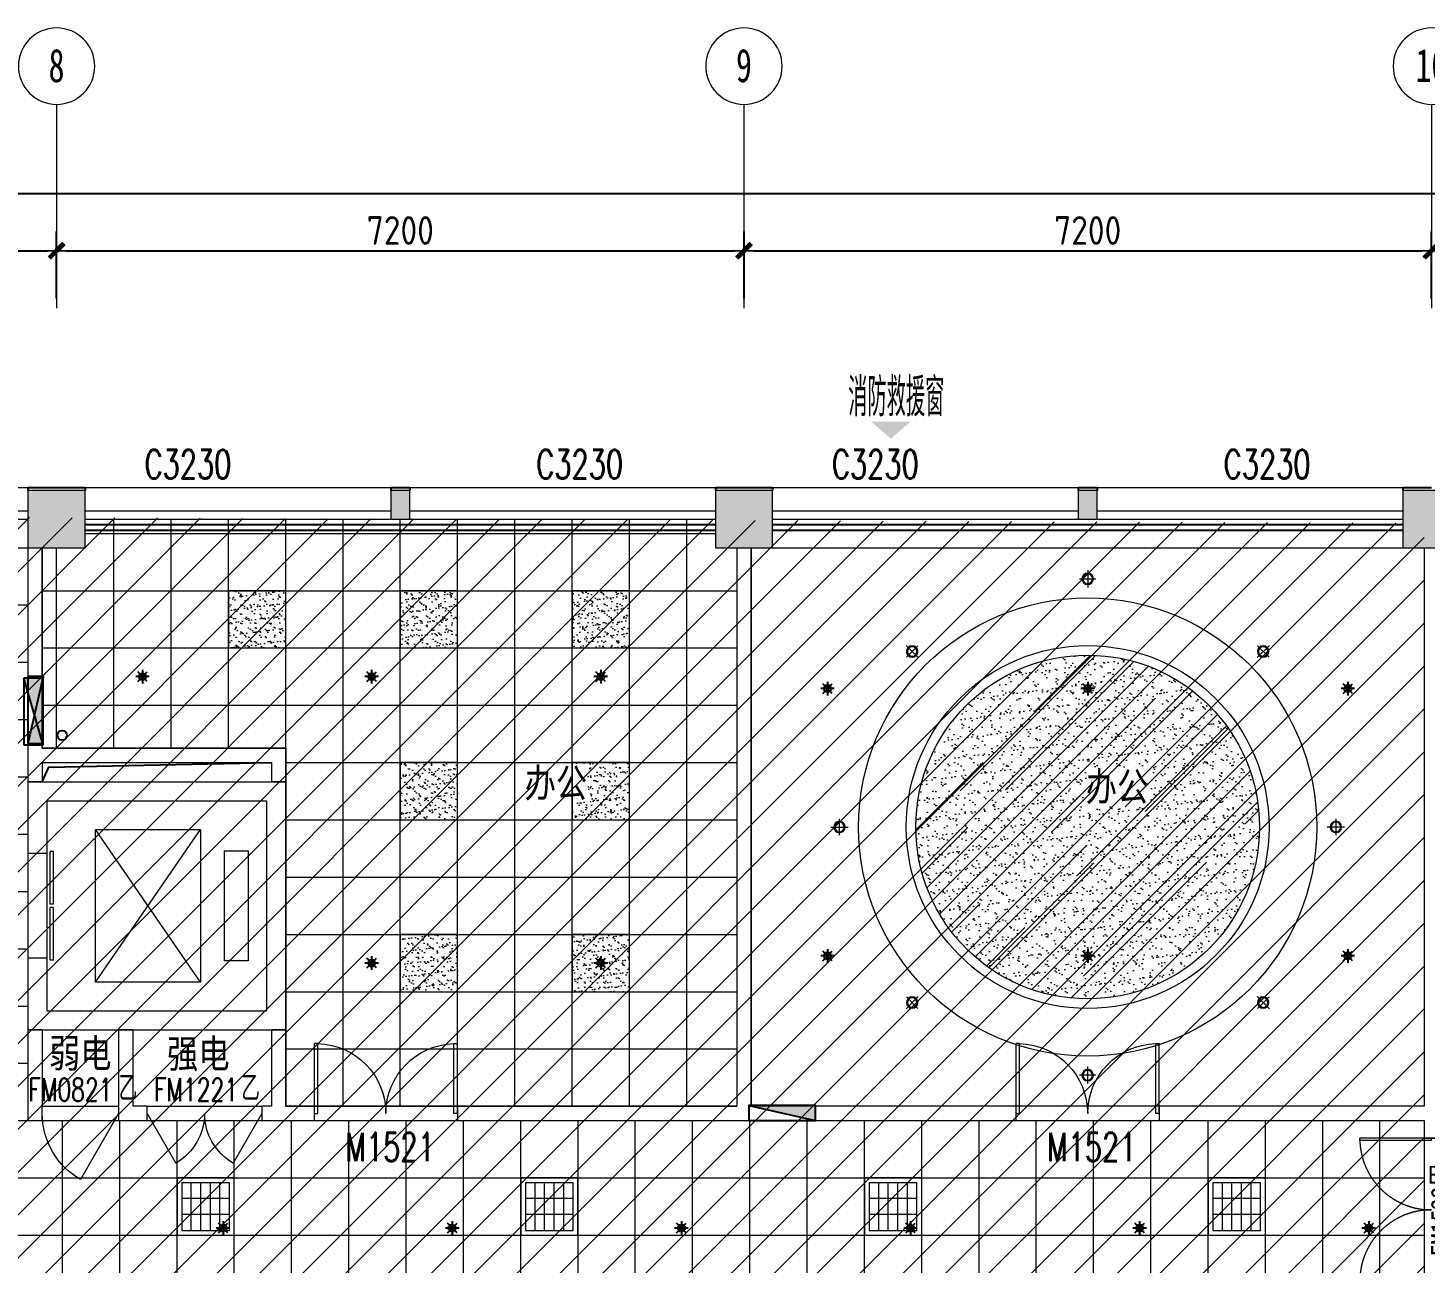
# Model space of a CAD drawing. Header units: millimetres. Extents: x 33621 to 401573, y -91663 to 133135.
# Drawn here: x 218157 to 232790, y 50554 to 63489 of the extents above; entities that cross this region are included whole.
import ezdxf
from ezdxf.enums import TextEntityAlignment as Align

# ---------------------------------------------------------------- set-up
doc = ezdxf.new("R2010")
doc.units = ezdxf.units.MM
doc.header["$LTSCALE"] = 10
doc.linetypes.add('DOTE', pattern=[2.42, 2, -0.2, 0.02, -0.2])
doc.linetypes.add('HIDDEN', pattern=[0.375, 0.25, -0.125, 0, 0])
doc.layers.get('0').update_dxf_attribs({"color": 253})
doc.layers.get('Defpoints').update_dxf_attribs({"color": 250})
for name, color, linetype in [('3', 253, 'Continuous'), ('Dim【尺寸标注】', 253, 'Continuous'), ('EQUIP_喷头', 253, 'Continuous'), ('EQUIP_消火栓', 253, 'Continuous'), ('PUB_DIM', 253, 'Continuous'), ('SURFACE', 253, 'Continuous'), ('VPIPE-消防', 253, 'Continuous'), ('w-消火栓', 253, 'Continuous'), ('Wall Solid【墙柱填充】', 253, 'Continuous'), ('WINDOW_TEXT', 253, 'Continuous')]:
    doc.layers.add(name, color=color, linetype=linetype)
for name, color, linetype, lineweight in [('AXIS【轴号】', 253, 'Continuous', 0), ('COLUMN', 253, 'Continuous', 0), ('DOOR【门】', 253, 'Continuous', 0), ('DS-4BS-FINISH【墙完成线】', 253, 'Continuous', 0), ('FF-Door【门】', 253, 'Continuous', 0), ('PUB_HATCH', 253, 'Continuous', 0), ('RC-FIN【天花轮廓线】', 253, 'Continuous', 0), ('RC-LIGHT【天花灯具】', 253, 'Continuous', 0), ('RC-STR【天花细线】', 253, 'Continuous', 0), ('RC-Text【天花文字】', 253, 'Continuous', 0), ('STAIR', 253, 'Continuous', 0), ('TXT【平面空间文字】', 253, 'Continuous', 0), ('WALL', 253, 'Continuous', 0), ('WINDOW', 253, 'Continuous', 0), ('Xline【辅助线】', 253, 'Continuous', 0)]:
    doc.layers.add(name, color=color, linetype=linetype, lineweight=lineweight)
doc.styles.add('_TCH_WINDOW', font='SIMPLEX', dxfattribs={"bigfont": 'GBCBIG'})
doc.styles.add('CCD_DIM', font='ARCHS.SHX')
doc.styles.add('DIM_FONT', font='SIMPLEX', dxfattribs={"width": 0.7, "bigfont": 'GBCBIG'})
doc.styles.add('宋体', font='', dxfattribs={"width": 0.7})
doc.styles.add('文字', font='')
doc.styles.get('宋体').set_extended_font_data('SimSun')
doc.styles.get('文字').set_extended_font_data('SimSun')
doc.dimstyles.new('ZL_1：100', dxfattribs={"dimtxt": 3, "dimasz": 1, "dimexe": 2, "dimexo": 2, "dimgap": 0.6, "dimtad": 1, "dimdec": 0, "dimrnd": 5, "dimdsep": 46, "dimtxsty": 'CCD_DIM', "dimblk": 'WS-cj', "dimblk1": 'WS-cj', "dimblk2": 'WS-cj', "dimcen": 1, "dimclrd": 44, "dimclre": 44, "dimclrt": 2, "dimadec": 0, "dimazin": 2, "dimtfac": 1, "dimtdec": 0, "dimtix": 1, "dimtmove": 2, "dimatfit": 3, "dimldrblk": 'hl_arrow2', "dimfxl": 5, "dimfxlon": 1, "dimarcsym": 0})

# ---------------------------------------------------------------- blocks, each defined once
blk = doc.blocks.new('$QC001_5')
blk.add_line((-325, 200), (325, 0))
blk.add_lwpolyline([(325, 0), (325, 200), (-325, 200), (-325, 0)], close=True)
blk.add_solid([(-325, 200), (325, 200), (-325, 200), (325, 0)])
at = {"flags": 1}
for tag in ['UNIT', 'WHAT', 'SPEC']:
    blk.add_attdef(tag, (0, 0), '', height=0.001, dxfattribs=at)
blk = doc.blocks.new('$TCHSYS$LDOR22D')
for p, q in [((-0.517, 0.833), (-0.017, 0.833)), ((-0.517, 0.833), (-0.517, 0.667)), ((-0.017, 0.833), (-0.017, 0.667)), ((0.017, 0.833), (0.017, 0.667)), ((0.017, 0.833), (0.517, 0.833)), ((0.517, 0.833), (0.517, 0.667)), ((-0.517, 0.667), (-0.017, 0.667)), ((0.017, 0.667), (0.517, 0.667)), ((-0.5, 0.5), (0.5, 0.5))]:
    blk.add_line(p, q)
blk = doc.blocks.new('$DorLib2D$00000002')
for p, q in [((-0.5, 0), (-0.5, 0.4875)), ((-0.475, 0.4875), (-0.5, 0.4875)), ((-0.475, 0), (-0.475, 0.4875)), ((0.475, 0), (0.475, 0.4875)), ((0.475, 0.4875), (0.5, 0.4875)), ((0.5, 0), (0.5, 0.4875)), ((-0.5, 0), (-0.475, 0)), ((0.5, 0), (0.475, 0))]:
    blk.add_line(p, q)
at = {"lineweight": 13}
for centre, start, end in [((-0.4875, 0), 0, 88.53072), ((0.4875, 0), 91.46928, 180)]:
    blk.add_arc(centre, 0.4875, start, end, dxfattribs=at)
blk = doc.blocks.new('$DorLib2D$00000214')
at = {"color": 0}
blk.add_line((0.5, 0), (0, 0.866), dxfattribs=at)
blk.add_arc((0.5, 0), 1, 120, 180, dxfattribs=at)
blk = doc.blocks.new('$DorLib2D$00000215')
at = {"color": 0}
for p, q in [((-0.5, 0), (-0.25, 0.433)), ((0.5, 0), (0.25, 0.433))]:
    blk.add_line(p, q, dxfattribs=at)
for centre, start, end in [((-0.5, 0), 0, 60), ((0.5, 0), 120, 180)]:
    blk.add_arc(centre, 0.5, start, end, dxfattribs=at)
blk = doc.blocks.new('DOOR_D02')
at = {"layer": 'FF-Door【门】'}
for p, q in [((-0.4842, 0.4998), (-0.5, 0.4998)), ((-0.5, 0), (-0.5, 0.4998)), ((-0.4842, 0), (-0.4842, 0.5)), ((0.4842, 0), (0.4842, 0.5)), ((0.4842, 0.4998), (0.5, 0.4998)), ((0.5, 0), (0.5, 0.4998)), ((-0.4842, 0), (-0.5, 0)), ((0.4842, 0), (0.5, 0))]:
    blk.add_line(p, q, dxfattribs=at)
at = {"layer": 'FF-Door【门】', "color": 8, "linetype": 'HIDDEN', "ltscale": 15}
for centre, start, end in [((-0.5, 0), 0, 90), ((0.4995, 0), 90, 180)]:
    blk.add_arc(centre, 0.4998, start, end, dxfattribs=at)
blk = doc.blocks.new('$WINLIB2D$00000004')
for p, q in [((-0.5, 0.5), (0.5, 0.5)), ((-0.5, 0.5), (-0.5, -0.5)), ((0.5, -0.5), (0.5, 0.5)), ((-0.5, 0.2406), (0.5, 0.2406)), ((-0.5, -0.5), (0.5, -0.5))]:
    blk.add_line(p, q)
blk = doc.blocks.new('hl_Axis-A1')
at = {"color": 150, "ltscale": 2}
blk.add_line((21.33, 0), (0, 0), dxfattribs=at)
at = {"color": 150}
blk.add_circle((25.33, 0), 4, dxfattribs=at)
at = {"color": 50, "style": '宋体', "width": 0.7}
blk.add_attdef('轴号', text='', height=3.5, dxfattribs=at).set_placement((25.33, 0), align=Align.MIDDLE_CENTER)
blk = doc.blocks.new('WS-cj')
blk.add_hatch(color=2).paths.add_polyline_path([(0.59, 0.82), (-0.82, -0.59), (-0.59, -0.82), (0.82, 0.59)])
at = {"color": 2, "linetype": 'ByBlock', "lineweight": 0}
for p, q in [((-1.1, 0), (0, 0)), ((0, 0), (1.1, 0))]:
    blk.add_line(p, q, dxfattribs=at)
at = {"color": 2}
blk.add_lwpolyline([(0.59, 0.82), (-0.82, -0.59), (-0.59, -0.82), (0.82, 0.59)], close=True, dxfattribs=at)
blk = doc.blocks.new('*D266')
at = {"layer": 'Defpoints', "color": 0, "transparency": 16777216}
for p in [(5938, 2411), (-1262, 1811), (5938, 1811)]:
    blk.add_point(p, dxfattribs=at)
at = {"layer": 'Dim【尺寸标注】', "color": 44, "lineweight": -2, "transparency": 16777216}
for p, q in [((-1262, 1911), (-1262, 2611)), ((5938, 1911), (5938, 2611)), ((-1162, 2411), (5838, 2411))]:
    blk.add_line(p, q, dxfattribs=at)
at = {"layer": 'Dim【尺寸标注】', "color": 44, "lineweight": -2, "transparency": 16777216, "xscale": 100, "yscale": 100, "zscale": 100, "rotation": 180}
blk.add_blockref('WS-cj', (-1262, 2411), dxfattribs=at)
at = {"layer": 'Dim【尺寸标注】', "color": 44, "lineweight": -2, "transparency": 16777216, "xscale": 100, "yscale": 100, "zscale": 100}
blk.add_blockref('WS-cj', (5938, 2411), dxfattribs=at)
at = {"layer": 'Dim【尺寸标注】', "color": 2, "transparency": 16777216, "insert": (2338, 2623), "char_height": 300, "attachment_point": 5, "style": 'CCD_DIM'}
blk.add_mtext('7200', dxfattribs=at)
blk = doc.blocks.new('hl_arrow2')
at = {"color": 2}
blk.add_line((0, 0), (-1, 0), dxfattribs=at)
blk.add_lwpolyline([(0, 0), (-1, -1), (-1, -1), (0, 0), (-1, 1), (-1, 1)], close=True, dxfattribs=at)
blk = doc.blocks.new('*D267')
at = {"layer": 'Defpoints', "color": 0, "transparency": 16777216}
for p in [(13138, 2411), (5938, 1811), (13138, 1811)]:
    blk.add_point(p, dxfattribs=at)
at = {"layer": 'Dim【尺寸标注】', "color": 44, "lineweight": -2, "transparency": 16777216}
for p, q in [((5938, 1911), (5938, 2611)), ((13138, 1911), (13138, 2611)), ((6038, 2411), (13038, 2411))]:
    blk.add_line(p, q, dxfattribs=at)
at = {"layer": 'Dim【尺寸标注】', "color": 44, "lineweight": -2, "transparency": 16777216, "xscale": 100, "yscale": 100, "zscale": 100, "rotation": 180}
blk.add_blockref('WS-cj', (5938, 2411), dxfattribs=at)
at = {"layer": 'Dim【尺寸标注】', "color": 44, "lineweight": -2, "transparency": 16777216, "xscale": 100, "yscale": 100, "zscale": 100}
blk.add_blockref('WS-cj', (13138, 2411), dxfattribs=at)
at = {"layer": 'Dim【尺寸标注】', "color": 2, "transparency": 16777216, "insert": (9538, 2623), "char_height": 300, "attachment_point": 5, "style": 'CCD_DIM'}
blk.add_mtext('7200', dxfattribs=at)
blk = doc.blocks.new('*D268')
at = {"layer": 'Defpoints', "color": 0, "transparency": 16777216}
for p in [(20338, 2411), (13138, 1811), (20338, 1811)]:
    blk.add_point(p, dxfattribs=at)
at = {"layer": 'Dim【尺寸标注】', "color": 44, "lineweight": -2, "transparency": 16777216}
for p, q in [((13138, 1911), (13138, 2611)), ((20338, 1911), (20338, 2611)), ((13238, 2411), (20238, 2411))]:
    blk.add_line(p, q, dxfattribs=at)
at = {"layer": 'Dim【尺寸标注】', "color": 44, "lineweight": -2, "transparency": 16777216, "xscale": 100, "yscale": 100, "zscale": 100, "rotation": 180}
blk.add_blockref('WS-cj', (13138, 2411), dxfattribs=at)
at = {"layer": 'Dim【尺寸标注】', "color": 44, "lineweight": -2, "transparency": 16777216, "xscale": 100, "yscale": 100, "zscale": 100}
blk.add_blockref('WS-cj', (20338, 2411), dxfattribs=at)
at = {"layer": 'Dim【尺寸标注】', "color": 2, "transparency": 16777216, "insert": (16738, 2623), "char_height": 300, "attachment_point": 5, "style": 'CCD_DIM'}
blk.add_mtext('7200', dxfattribs=at)
blk = doc.blocks.new('*D269')
at = {"layer": 'Defpoints', "color": 0, "transparency": 16777216}
for p in [(27538, 2411), (20338, 1811), (27538, 1811)]:
    blk.add_point(p, dxfattribs=at)
at = {"layer": 'Dim【尺寸标注】', "color": 44, "lineweight": -2, "transparency": 16777216}
for p, q in [((20338, 1911), (20338, 2611)), ((27538, 1911), (27538, 2611)), ((20438, 2411), (27438, 2411))]:
    blk.add_line(p, q, dxfattribs=at)
at = {"layer": 'Dim【尺寸标注】', "color": 44, "lineweight": -2, "transparency": 16777216, "xscale": 100, "yscale": 100, "zscale": 100, "rotation": 180}
blk.add_blockref('WS-cj', (20338, 2411), dxfattribs=at)
at = {"layer": 'Dim【尺寸标注】', "color": 44, "lineweight": -2, "transparency": 16777216, "xscale": 100, "yscale": 100, "zscale": 100}
blk.add_blockref('WS-cj', (27538, 2411), dxfattribs=at)
at = {"layer": 'Dim【尺寸标注】', "color": 2, "transparency": 16777216, "insert": (23938, 2623), "char_height": 300, "attachment_point": 5, "style": 'CCD_DIM'}
blk.add_mtext('7200', dxfattribs=at)
blk = doc.blocks.new('*D273')
at = {"layer": 'Defpoints', "color": 0, "transparency": 16777216}
for p in [(49138, 3011), (-44462, 1811), (49138, 1811)]:
    blk.add_point(p, dxfattribs=at)
at = {"layer": 'Dim【尺寸标注】', "color": 44, "lineweight": -2, "transparency": 16777216}
for p, q in [((-44462, 2511), (-44462, 3211)), ((49138, 2511), (49138, 3211)), ((-44362, 3011), (49038, 3011))]:
    blk.add_line(p, q, dxfattribs=at)
at = {"layer": 'Dim【尺寸标注】', "color": 44, "lineweight": -2, "transparency": 16777216, "xscale": 100, "yscale": 100, "zscale": 100, "rotation": 180}
blk.add_blockref('WS-cj', (-44462, 3011), dxfattribs=at)
at = {"layer": 'Dim【尺寸标注】', "color": 44, "lineweight": -2, "transparency": 16777216, "xscale": 100, "yscale": 100, "zscale": 100}
blk.add_blockref('WS-cj', (49138, 3011), dxfattribs=at)
at = {"layer": 'Dim【尺寸标注】', "color": 2, "transparency": 16777216, "insert": (2338, 3217), "char_height": 300, "attachment_point": 5, "style": 'CCD_DIM'}
blk.add_mtext('93600', dxfattribs=at)
blk = doc.blocks.new('$TwtSys$00000125')
at = {"color": 9}
for p, q in [((0.57, 0), (-0.57, 0)), ((0.4, -0.4), (-0.4, 0.4)), ((-0.4, -0.4), (0.4, 0.4)), ((0, 0.57), (0, -0.57))]:
    blk.add_line(p, q, dxfattribs=at)
at = {"color": 8}
blk.add_circle((0, 0), 0.3, dxfattribs=at)
blk = doc.blocks.new('方形格栅灯盘')
at = {"color": 8, "ltscale": 11}
for p, q in [((-150, 50), (-150, 550)), ((-50, 50), (-50, 550)), ((50, 50), (50, 550)), ((150, 50), (150, 550))]:
    blk.add_line(p, q, dxfattribs=at)
at = {"ltscale": 11}
for points in [[(300, 600), (-300, 600), (-300, 0), (300, 0)], [(250, 550), (-250, 550), (-250, 50), (250, 50)]]:
    blk.add_lwpolyline(points, close=True, dxfattribs=at)
for points in [[(250, 383), (-250, 383)], [(250, 217), (-250, 217)]]:
    blk.add_lwpolyline(points, dxfattribs=at)
blk = doc.blocks.new('ZL_1210205799')
at = {"layer": 'RC-LIGHT【天花灯具】'}
h = blk.add_hatch(dxfattribs=at)
h.set_pattern_fill('AR-SAND', color=256, scale=2, double=1)
h.set_pattern_definition([(37.5, (-2100, -2400), (-3.2, 97.8826), [0, -77.216, 0, -86.36, 0, -82.55]), (7.5, (-2100, -2400), (89.9047, 143.365), [0, -41.656, 0, -69.596, 0, -26.67]), (327.5, (-2162.48, -2400), (158.1985, 0.2874), [0, -25.4, 0, -91.44, 0, -119.38]), (317.5, (-2162.48, -2400), (152.7113, 44.586), [0, -12.7, 0, -59.944, 0, -68.58])])
h.paths.add_polyline_path([(300, 0), (-300, 0), (-300, -600), (300, -600)])
at = {"layer": 'RC-LIGHT【天花灯具】', "ltscale": 11}
blk.add_lwpolyline([(300, 0), (-300, 0), (-300, -600), (300, -600)], close=True, dxfattribs=at)
blk = doc.blocks.new('圆形筒灯')
at = {"color": 251, "linetype": 'DOTE', "ltscale": 43.504693}
blk.add_line((0, 91), (0, -91), dxfattribs=at)
at = {"color": 251, "linetype": 'DOTE', "ltscale": 41.297046}
blk.add_line((86, 0), (-86, 0), dxfattribs=at)
blk.add_ellipse((0, 0), major_axis=(-42.4, 42.4), ratio=1, start_param=2.355868237233172, end_param=8.639053544412757)
at = {"color": 251}
blk.add_ellipse((0, 0), major_axis=(35.4, 35.4), ratio=1, start_param=5.49871431692557, end_param=11.78189962410516, dxfattribs=at)
blk = doc.blocks.new('海龍01167999')
at = {"color": 1}
for p, q in [((100, 0), (-100, 0)), ((100, -700), (-100, 0)), ((-100, 0), (-100, -700)), ((100, -700), (100, 0)), ((-100, -700), (100, -700))]:
    blk.add_line(p, q, dxfattribs=at)
blk.add_solid([(100, 0), (-100, 0), (100, -700)], dxfattribs=at)
blk = doc.blocks.new('ZL_061117299')
at = {"layer": 'AXIS【轴号】'}
ref = blk.add_blockref('hl_Axis-A1', (5937.7, 1810.8), dxfattribs=dict(at, xscale=-100, yscale=100, zscale=100, rotation=270))
ref.add_attrib('轴号', '8', dxfattribs={"layer": '0', "color": 2, "height": 350, "style": '宋体', "width": 0.7}).set_placement((5937.7, 4351.9), align=Align.MIDDLE_CENTER)
ref = blk.add_blockref('hl_Axis-A1', (13137.7, 1810.8), dxfattribs=dict(at, xscale=-100, yscale=100, zscale=100, rotation=270))
ref.add_attrib('轴号', '9', dxfattribs={"layer": '0', "color": 2, "height": 350, "style": '宋体', "width": 0.7}).set_placement((13137.7, 4351.9), align=Align.MIDDLE_CENTER)
ref = blk.add_blockref('hl_Axis-A1', (20337.7, 1810.8), dxfattribs=dict(at, xscale=-100, yscale=100, zscale=100, rotation=270))
ref.add_attrib('轴号', '10', dxfattribs={"layer": '0', "color": 2, "height": 350, "style": '宋体', "width": 0.7}).set_placement((20337.7, 4351.9), align=Align.MIDDLE_CENTER)
at = {"layer": 'Dim【尺寸标注】'}
for p1, p2, distance, picture, middle in [((-44462.3, 1810.8), (49137.7, 1810.8), 1200, '*D273', (2337.7, 3217)), ((-1262.3, 1810.8), (5937.7, 1810.8), 600, '*D266', (2337.7, 2623.3)), ((5937.7, 1810.8), (13137.7, 1810.8), 600, '*D267', (9537.7, 2623.3)), ((13137.7, 1810.8), (20337.7, 1810.8), 600, '*D268', (16737.7, 2623.3)), ((20337.7, 1810.8), (27537.7, 1810.8), 600, '*D269', (23937.7, 2623.3))]:
    dim = blk.add_aligned_dim(p1=p1, p2=p2, distance=distance, dimstyle='ZL_1：100', dxfattribs=at)
    dim.commit()
    dim.dimension.update_dxf_attribs({"geometry": picture, "text_midpoint": middle})

msp = doc.modelspace()

# ---------------------------------------------------------------- hatches: boundary and pattern name
at = {"layer": 'PUB_HATCH'}
for points in [[(218156.7, 58045.3), (218756.7, 58045.3), (218756.7, 58645.3), (218156.7, 58645.3)], [(221956.7, 58345.3), (222156.7, 58345.3), (222156.7, 58645.3), (221956.7, 58645.3)], [(225356.7, 58045.3), (225956.7, 58045.3), (225956.7, 58645.3), (225356.7, 58645.3)], [(229156.7, 58345.3), (229356.7, 58345.3), (229356.7, 58645.3), (229156.7, 58645.3)], [(232556.7, 58045.3), (233156.7, 58045.3), (233156.7, 58645.3), (232556.7, 58645.3)]]:
    msp.add_hatch(color=256, dxfattribs=at).paths.add_polyline_path(points)
at = {"layer": 'RC-LIGHT【天花灯具】'}
h = msp.add_hatch(dxfattribs=at)
h.set_pattern_fill('AR-RROOF', color=250, scale=30, angle=45, double=1)
edge = h.paths.add_edge_path()
edge.add_arc((229256.7, 55120.3), 1800, 0, 360)
h = msp.add_hatch(dxfattribs=at)
h.set_pattern_fill('AR-SAND', color=250, scale=3, double=1)
edge = h.paths.add_edge_path()
edge.add_arc((229256.7, 55120.3), 1800, 0, 360)
at = {"layer": 'RC-STR【天花细线】'}
h = msp.add_hatch(dxfattribs=at)
h.set_pattern_fill('_USER', color=8, scale=600, double=1, pattern_type=0)
h.set_pattern_definition([(0, (211318.06, 52045.26), (0, 600), []), (90, (211318.06, 52045.26), (-600, 4e-14), [])])
h.paths.add_polyline_path([(211556.7, 58345.3), (218156.7, 58345.3), (218156.7, 52045.3), (232781.7, 52045.3), (232781.7, 50245.3), (232556.7, 50245.3), (232556.7, 49795.3), (225956.7, 49795.3), (225956.7, 50245.3), (225356.7, 50245.3), (225356.7, 49795.3), (218756.7, 49795.3), (218756.7, 50245.3), (218156.7, 50245.3), (218156.7, 49795.3), (211556.7, 49795.3), (211556.7, 50245.3), (210956.7, 50245.3), (210956.7, 49795.3), (204356.7, 49795.3), (204356.7, 50245.3), (203756.7, 50245.3), (203756.7, 49795.3), (197156.7, 49795.3), (197156.7, 50245.3), (196556.7, 50245.3), (196556.7, 49795.3), (189956.7, 49795.3), (189956.7, 50245.3), (189356.7, 50245.3), (189356.7, 49795.3), (182756.7, 49795.3), (182756.7, 50245.3), (182156.7, 50245.3), (182156.7, 49795.3), (175556.7, 49795.3), (175556.7, 50245.3), (174956.7, 50245.3), (174956.7, 49795.3), (168356.7, 49795.3), (168356.7, 52045.3), (211318.1, 52045.3), (211318.1, 58045.3), (211556.7, 58045.3)])
h = msp.add_hatch(dxfattribs=at)
h.set_pattern_fill('_USER', color=8, scale=600, double=1, pattern_type=0)
h.set_pattern_definition([(0, (220856.74, 52195.26), (0, 600), []), (90, (220856.74, 52195.26), (-600, 4e-14), [])])
h.paths.add_polyline_path([(218756.7, 58345.3), (225356.7, 58345.3), (225356.7, 58045.3), (225581.7, 58045.3), (225581.7, 52195.3), (220856.7, 52195.3), (220856.7, 55945.3), (218306.7, 55945.3), (218306.7, 58045.3), (218756.7, 58045.3)])
at = {"layer": 'Xline【辅助线】'}
h = msp.add_hatch(dxfattribs=at)
h.set_pattern_fill('ANSI31', color=256, scale=100)
h.set_pattern_definition([(45, (-172004.77, 84868.52), (-224.5064, 224.5064), [])])
h.paths.add_polyline_path([(232781.7, 58302.5), (211556.7, 58388.1), (211556.7, 58045.3), (211318.1, 58045.3), (211318.1, 52027.4), (168356.7, 52063.2), (168356.7, 49645.3), (167956.7, 49645.3), (167956.7, 42359.7), (232781.7, 42359.7)])

# ---------------------------------------------------------------- linework, layer by layer
at = {"layer": '3'}
for p, q in [((225356.7, 58285.3), (218756.7, 58285.3)), ((232556.7, 58285.3), (225956.7, 58285.3)), ((225356.7, 58225.3), (218756.7, 58225.3)), ((232556.7, 58225.3), (225956.7, 58225.3))]:
    msp.add_line(p, q, dxfattribs=at)
msp.add_lwpolyline([(218306.7, 55595.3), (218377, 55746.6), (220706.7, 55795.3)], dxfattribs=at)
at = {"layer": 'COLUMN'}
for p, q in [((218756.7, 58645.3), (218156.7, 58645.3)), ((225956.7, 58645.3), (225356.7, 58645.3)), ((233156.7, 58645.3), (232556.7, 58645.3)), ((218156.7, 58345.3), (218156.7, 58045.3)), ((218756.7, 58045.3), (218756.7, 58345.3)), ((225356.7, 58345.3), (225356.7, 58045.3)), ((225956.7, 58045.3), (225956.7, 58345.3)), ((232556.7, 58345.3), (232556.7, 58045.3)), ((218156.7, 58045.3), (218756.7, 58045.3)), ((225356.7, 58045.3), (225956.7, 58045.3)), ((232556.7, 58045.3), (233156.7, 58045.3))]:
    msp.add_line(p, q, dxfattribs=at)
at = {"layer": 'DOOR【门】'}
for p, q in [((218306.7, 52195.3), (219106.7, 52195.3)), ((219406.7, 52195.3), (220606.7, 52195.3)), ((218306.7, 52045.3), (219106.7, 52045.3)), ((219406.7, 52045.3), (220606.7, 52045.3))]:
    msp.add_line(p, q, dxfattribs=at)
at = {"layer": 'DS-4BS-FINISH【墙完成线】'}
for points in [[(211556.7, 58345.3), (218156.7, 58345.3), (218156.7, 52045.3), (232781.7, 52045.3), (232781.7, 50245.3), (232556.7, 50245.3), (232556.7, 49795.3), (225956.7, 49795.3), (225956.7, 50245.3), (225356.7, 50245.3), (225356.7, 49795.3), (218756.7, 49795.3), (218756.7, 50245.3), (218156.7, 50245.3), (218156.7, 49795.3), (211556.7, 49795.3)], [(218756.7, 58345.3), (225356.7, 58345.3), (225356.7, 58045.3), (225581.7, 58045.3), (225581.7, 52195.3), (220856.7, 52195.3), (220856.7, 55945.3), (218306.7, 55945.3), (218306.7, 58045.3), (218756.7, 58045.3), (218756.7, 58345.3)], [(225956.7, 58345.3), (232556.7, 58345.3), (232556.7, 58045.3), (232781.7, 58045.3), (232781.7, 52195.3), (225731.7, 52195.3), (225731.7, 58045.3), (225956.7, 58045.3), (225956.7, 58345.3)]]:
    msp.add_lwpolyline(points, dxfattribs=at)
at = {"layer": 'RC-FIN【天花轮廓线】'}
msp.add_lwpolyline([(225956.7, 58045.3), (232556.7, 58045.3)], dxfattribs=at)
msp.add_lwpolyline([(232931.7, 51861.2), (232781.7, 51861.2), (232781.7, 50361.2), (232931.7, 50361.2)], close=True, dxfattribs=at)
at = {"layer": 'RC-FIN【天花轮廓线】', "color": 8}
for radius in [2400, 1900, 1800]:
    msp.add_circle((229256.7, 55120.3), radius, dxfattribs=at)
at = {"layer": 'STAIR'}
for p, q in [((218864, 53495.3), (219964, 55095.3)), ((219964, 53495.3), (218864, 55095.3)), ((218864, 55095.3), (219964, 55095.3)), ((218864, 53495.3), (218864, 55095.3)), ((219964, 55095.3), (219964, 53495.3)), ((220214, 54870.3), (220464, 54870.3)), ((220214, 53720.3), (220214, 54870.3)), ((220464, 54870.3), (220464, 53720.3)), ((220464, 53720.3), (220214, 53720.3)), ((219964, 53495.3), (218864, 53495.3))]:
    msp.add_line(p, q, dxfattribs=at)
at = {"layer": 'SURFACE'}
for p, q in [((218156.7, 58675.3), (218156.7, 58645.3)), ((218156.7, 58675.3), (218456.7, 58675.3)), ((218456.7, 58675.3), (218756.7, 58675.3)), ((218756.7, 58675.3), (218756.7, 58645.3)), ((221956.7, 58675.3), (221956.7, 58645.3)), ((221956.7, 58675.3), (222156.7, 58675.3)), ((222156.7, 58675.3), (222156.7, 58645.3)), ((225356.7, 58675.3), (225356.7, 58645.3)), ((225356.7, 58675.3), (225656.7, 58675.3)), ((225656.7, 58675.3), (225956.7, 58675.3)), ((225956.7, 58675.3), (225956.7, 58645.3)), ((229156.7, 58675.3), (229156.7, 58645.3)), ((229156.7, 58675.3), (229356.7, 58675.3)), ((229356.7, 58675.3), (229356.7, 58645.3)), ((232556.7, 58675.3), (232556.7, 58645.3)), ((232556.7, 58675.3), (232856.7, 58675.3))]:
    msp.add_line(p, q, dxfattribs=at)
at = {"layer": 'VPIPE-消防'}
msp.add_circle((218515.3, 56080.3), 50, dxfattribs=at)
at = {"layer": 'WALL', "color": 9}
for p, q in [((222156.7, 58645.3), (221956.7, 58645.3)), ((221956.7, 58645.3), (221956.7, 58345.3)), ((222156.7, 58345.3), (222156.7, 58645.3)), ((229356.7, 58645.3), (229156.7, 58645.3)), ((229156.7, 58645.3), (229156.7, 58345.3)), ((229356.7, 58345.3), (229356.7, 58645.3)), ((221956.7, 58345.3), (222156.7, 58345.3)), ((229156.7, 58345.3), (229356.7, 58345.3)), ((218156.7, 58045.3), (218156.7, 55870.3)), ((218306.7, 58045.3), (218306.7, 55945.3)), ((225581.7, 58045.3), (225581.7, 52195.3)), ((225731.7, 58045.3), (225731.7, 52195.3)), ((232781.7, 58045.3), (232781.7, 52195.3)), ((218306.7, 55945.3), (220856.7, 55945.3)), ((220856.7, 55945.3), (220856.7, 55595.3)), ((218156.7, 55870.3), (218156.7, 55595.3)), ((218306.7, 55795.3), (220706.7, 55795.3)), ((218306.7, 55795.3), (218306.7, 55595.3)), ((220706.7, 55795.3), (220706.7, 55595.3)), ((218306.7, 55595.3), (218156.7, 55595.3)), ((218156.7, 55595.3), (220856.7, 55595.3)), ((218156.7, 55595.3), (218156.7, 54845.3)), ((220856.7, 55595.3), (220706.7, 55595.3)), ((220856.7, 55595.3), (220856.7, 52995.3)), ((218356.7, 55395.3), (220656.7, 55395.3)), ((218356.7, 54845.3), (218356.7, 55395.3)), ((220656.7, 55395.3), (220656.7, 53195.3)), ((218156.7, 54845.3), (218356.7, 54845.3)), ((218356.7, 53745.3), (218156.7, 53745.3)), ((218156.7, 53745.3), (218156.7, 52995.3)), ((218356.7, 53195.3), (218356.7, 53745.3)), ((218356.7, 53195.3), (220656.7, 53195.3)), ((218156.7, 52995.3), (218156.7, 52045.3)), ((218306.7, 52995.3), (218156.7, 52995.3)), ((218156.7, 52995.3), (220856.7, 52995.3)), ((218306.7, 52995.3), (218306.7, 52195.3)), ((219106.7, 52995.3), (219106.7, 52195.3)), ((219256.7, 52995.3), (219106.7, 52995.3)), ((219256.7, 52995.3), (219256.7, 52195.3)), ((220706.7, 52995.3), (220706.7, 52195.3)), ((220856.7, 52995.3), (220706.7, 52995.3)), ((220856.7, 52995.3), (220856.7, 52195.3)), ((218306.7, 52045.3), (218306.7, 52195.3)), ((219106.7, 52195.3), (219106.7, 52045.3)), ((219406.7, 52195.3), (219256.7, 52195.3)), ((219406.7, 52045.3), (219406.7, 52195.3)), ((220706.7, 52195.3), (220606.7, 52195.3)), ((220606.7, 52195.3), (220606.7, 52045.3)), ((221156.7, 52195.3), (220856.7, 52195.3)), ((221156.7, 52045.3), (221156.7, 52195.3)), ((225581.7, 52195.3), (222656.7, 52195.3)), ((222656.7, 52195.3), (222656.7, 52045.3)), ((228506.7, 52195.3), (225731.7, 52195.3)), ((228506.7, 52045.3), (228506.7, 52195.3)), ((232781.7, 52195.3), (230006.7, 52195.3)), ((230006.7, 52195.3), (230006.7, 52045.3)), ((218156.7, 52045.3), (218306.7, 52045.3)), ((219106.7, 52045.3), (219181.7, 52045.3)), ((219181.7, 52045.3), (219406.7, 52045.3)), ((220606.7, 52045.3), (220781.7, 52045.3)), ((220781.7, 52045.3), (221156.7, 52045.3)), ((222656.7, 52045.3), (225656.7, 52045.3)), ((225656.7, 52045.3), (228506.7, 52045.3)), ((230006.7, 52045.3), (232781.7, 52045.3)), ((232781.7, 52045.3), (232781.7, 51861.2)), ((232781.7, 51861.2), (232931.7, 51861.2))]:
    msp.add_line(p, q, dxfattribs=at)
at = {"layer": 'Wall Solid【墙柱填充】', "color": 1}
msp.add_solid([(226987.9, 59366.5), (227195.5, 59187.4), (227403.1, 59366.5), (227195.5, 59187.4)], dxfattribs=at)

# ---------------------------------------------------------------- block references
at = {"layer": 'DOOR【门】', "xscale": -1100, "yscale": 200, "zscale": -1100, "rotation": 270}
msp.add_blockref('$TCHSYS$LDOR22D', (218256.7, 54295.3), dxfattribs=at)
at = {"layer": 'DOOR【门】'}
ref = msp.add_blockref('$DorLib2D$00000002', (221906.7, 52120.3), dxfattribs=dict(at, xscale=-1500, yscale=1500, zscale=-1500))
ref.add_attrib('A', 'M1521', (221481.7, 51621.5), dxfattribs={"layer": 'WINDOW_TEXT', "height": 297.5, "style": '_TCH_WINDOW', "width": 0.705882})
ref = msp.add_blockref('$DorLib2D$00000002', (229256.7, 52120.3), dxfattribs=dict(at, xscale=-1500, yscale=1500, zscale=-1500))
ref.add_attrib('A', 'M1521', (228831.7, 51621.5), dxfattribs={"layer": 'WINDOW_TEXT', "height": 297.5, "style": '_TCH_WINDOW', "width": 0.705882})
for name, p, xscale, yscale, zscale in [('$DorLib2D$00000214', (218706.7, 52120.3), 800, -800, 800), ('$DorLib2D$00000215', (220006.7, 52120.3), 1200, -1200, 1200)]:
    msp.add_blockref(name, p, dxfattribs=dict(at, xscale=xscale, yscale=yscale, zscale=zscale))
ref = msp.add_blockref('DOOR_D02', (232856.7, 51111.2), dxfattribs=dict(at, xscale=1500, yscale=1500, zscale=1500, rotation=89.99999999895059))
ref.add_attrib('A', 'FM1522甲', dxfattribs={"layer": 'TXT【平面空间文字】', "height": 225, "rotation": 90, "style": '文字', "width": 0.8}).set_placement((232969.2, 51111.2), align=Align.MIDDLE)
at = {"layer": 'EQUIP_喷头', "xscale": 125, "yscale": 125, "zscale": 125}
for p in [(219356.7, 56695.3), (221756.7, 56695.3), (224156.7, 56695.3), (226531.7, 56570.3), (229256.7, 56570.3), (231981.7, 56570.3), (221756.7, 53695.3), (224156.7, 53695.3), (226531.7, 53770.3), (229256.7, 53770.3), (231981.7, 53770.3), (220201, 50920.3), (222601, 50920.3), (225001, 50920.3), (227401, 50920.3), (229801, 50920.3), (232201, 50920.3)]:
    msp.add_blockref('$TwtSys$00000125', p, dxfattribs=at)
at = {"layer": 'EQUIP_消火栓'}
msp.add_blockref('海龍01167999', (218215.3, 56680.3), dxfattribs=at)
at = {"layer": 'PUB_DIM'}
msp.add_blockref('ZL_061117299', (212519, 58745.3), dxfattribs=at)
at = {"layer": 'RC-LIGHT【天花灯具】', "xscale": -1}
msp.add_blockref('圆形筒灯', (229256.7, 57720.3), dxfattribs=at)
at = {"layer": 'RC-LIGHT【天花灯具】'}
for name, p in [('ZL_1210205799', (220556.7, 57595.3)), ('ZL_1210205799', (222356.7, 57595.3)), ('ZL_1210205799', (224156.7, 57595.3)), ('ZL_1210205799', (222356.7, 55795.3)), ('ZL_1210205799', (224156.7, 55795.3)), ('ZL_1210205799', (222356.7, 53995.3)), ('ZL_1210205799', (224156.7, 53995.3)), ('方形格栅灯盘', (220018.1, 50845.3)), ('方形格栅灯盘', (223618.1, 50845.3)), ('方形格栅灯盘', (227218.1, 50845.3)), ('方形格栅灯盘', (230818.1, 50845.3))]:
    msp.add_blockref(name, p, dxfattribs=at)
at = {"layer": 'RC-LIGHT【天花灯具】', "xscale": -1}
for p, rotation in [((227418.3, 56958.7), 44.99999999999992), ((231095.2, 56958.7), 315), ((226656.7, 55120.3), 90), ((231856.7, 55120.3), 270), ((227418.3, 53281.8), 135.0000000000001), ((231095.2, 53281.8), 225), ((229256.7, 52520.3), 180)]:
    msp.add_blockref('圆形筒灯', p, dxfattribs=dict(at, rotation=rotation))
at = {"layer": 'w-消火栓', "xscale": 1.077000000048428, "yscale": 0.8000000000465661, "rotation": 270}
msp.add_blockref('$QC001_5', (218156.7, 56345.3), dxfattribs=at)
at = {"layer": 'w-消火栓', "xscale": 1.077000000048428, "yscale": 0.8000000000465661}
msp.add_blockref('$QC001_5', (226056.7, 52045.3), dxfattribs=at)
at = {"layer": 'WINDOW'}
ref = msp.add_blockref('$WINLIB2D$00000004', (216556.7, 58510.3), dxfattribs=dict(at, xscale=3200, yscale=-330, zscale=3200))
ref.add_attrib('A', 'C3230', (216281.6, 58771.5), dxfattribs={"layer": 'WINDOW_TEXT', "height": 297.5, "style": '_TCH_WINDOW', "width": 0.705882})
ref = msp.add_blockref('$WINLIB2D$00000004', (220356.7, 58510.3), dxfattribs=dict(at, xscale=3200, yscale=-330, zscale=3200))
ref.add_attrib('A', 'C3230', (219378.3, 58771.5), dxfattribs={"layer": 'WINDOW_TEXT', "height": 297.5, "style": '_TCH_WINDOW', "width": 0.705882})
ref = msp.add_blockref('$WINLIB2D$00000004', (223756.7, 58510.3), dxfattribs=dict(at, xscale=3200, yscale=-330, zscale=3200))
ref.add_attrib('A', 'C3230', (223481.6, 58771.5), dxfattribs={"layer": 'WINDOW_TEXT', "height": 297.5, "style": '_TCH_WINDOW', "width": 0.705882})
ref = msp.add_blockref('$WINLIB2D$00000004', (227556.7, 58510.3), dxfattribs=dict(at, xscale=3200, yscale=-330, zscale=3200))
ref.add_attrib('A', 'C3230', (226578.3, 58771.5), dxfattribs={"layer": 'WINDOW_TEXT', "height": 297.5, "style": '_TCH_WINDOW', "width": 0.705882})
ref = msp.add_blockref('$WINLIB2D$00000004', (230956.7, 58510.3), dxfattribs=dict(at, xscale=3200, yscale=-330, zscale=3200))
ref.add_attrib('A', 'C3230', (230681.6, 58771.5), dxfattribs={"layer": 'WINDOW_TEXT', "height": 297.5, "style": '_TCH_WINDOW', "width": 0.705882})

# ---------------------------------------------------------------- texts
at = {"layer": 'DOOR【门】', "style": '_TCH_WINDOW', "width": 0.705882}
for s, p in [('FM0821', (218163.2, 52250.3)), ('FM1221', (219479.2, 52250.3))]:
    msp.add_text(s, height=238, dxfattribs=at).set_placement(p)
at = {"layer": 'DOOR【门】', "style": '_TCH_WINDOW'}
for p in [(219107.2, 52250.3), (220391.2, 52250.3)]:
    msp.add_text('乙', height=270.1, dxfattribs=at).set_placement(p)
at = {"layer": 'RC-Text【天花文字】', "style": '文字', "width": 0.8}
for s, p in [('办公', (223359.3, 55431.8)), ('办公', (229236.4, 55393.7)), ('弱电', (218377.3, 52600.8)), ('强电', (219613.8, 52597.2))]:
    msp.add_text(s, height=300, dxfattribs=at).set_placement(p)
at = {"layer": 'TXT【平面空间文字】', "color": 1, "insert": (226748, 59822.3), "char_height": 400, "width": 7488.412, "attachment_point": 1, "style": 'DIM_FONT'}
msp.add_mtext('消防救援窗', dxfattribs=at)

doc.saveas('drawing.dxf')
